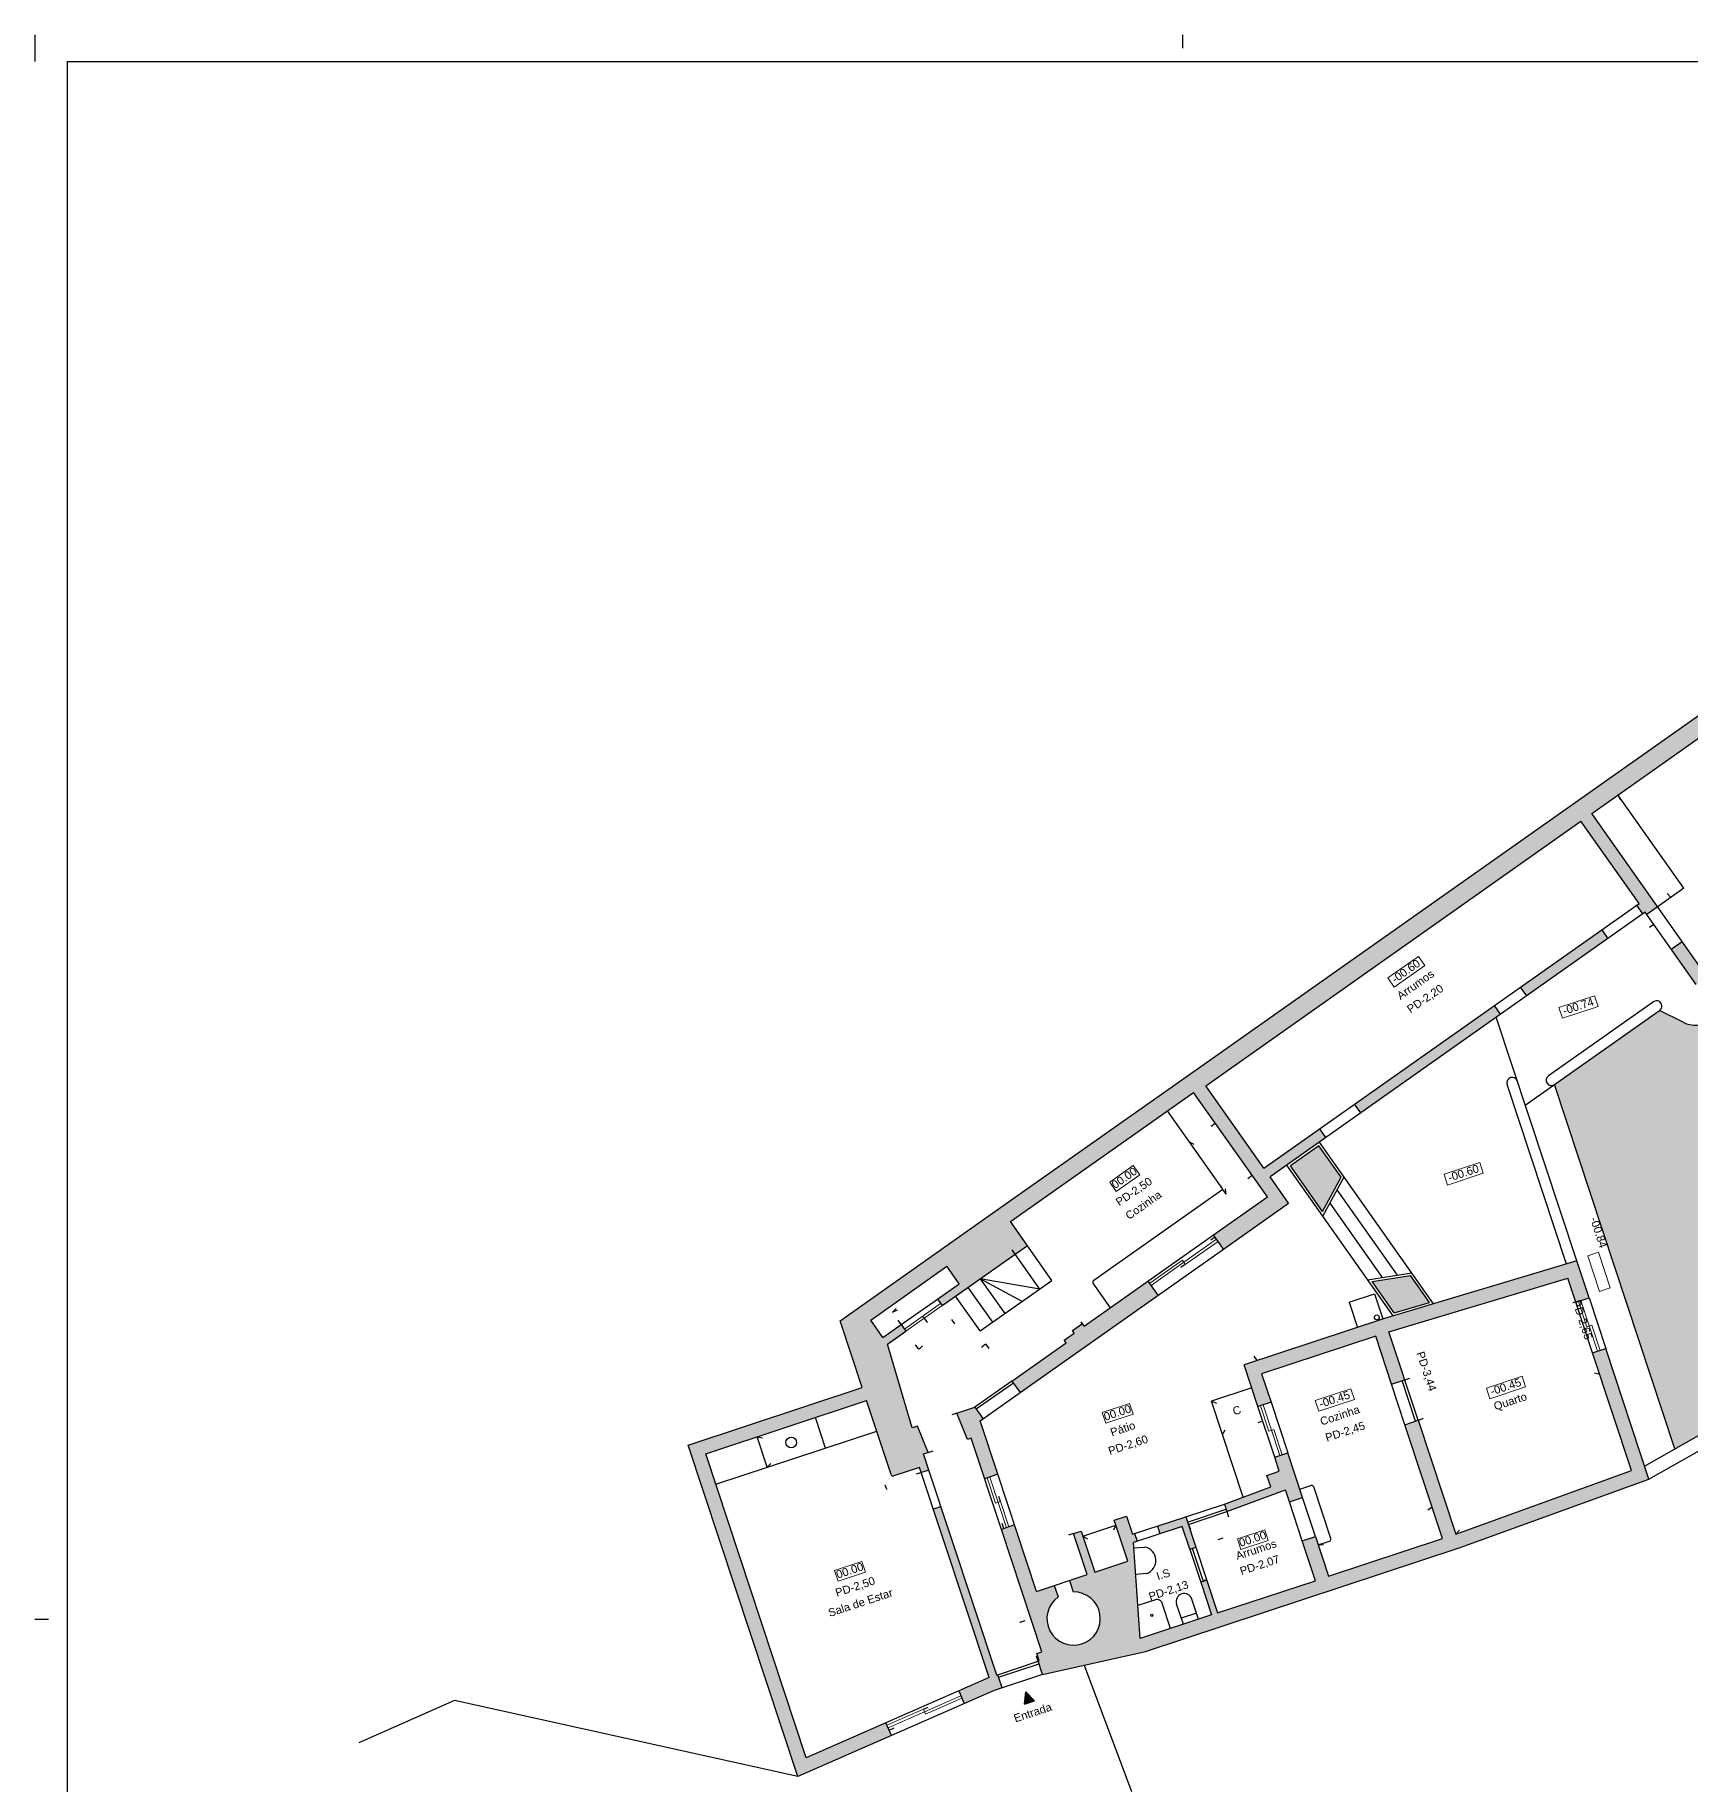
# Model space of a CAD drawing. Header units: metres. Extents: x 0 to 84.5, y 0 to 59.4.
# Drawn here: x 0 to 31.01, y 26.62 to 59.4 of the extents above; entities that cross this region are included whole.
import ezdxf
from ezdxf.xclip import XClip

# ---------------------------------------------------------------- set-up
doc = ezdxf.new("R2010")
doc.units = ezdxf.units.M
doc.header["$MEASUREMENT"] = 0
doc.header["$XCLIPFRAME"] = 0
doc.set_wipeout_variables(frame=1)
for name, pattern in [('J-Ponteado', [0.00040100000000000004, 1e-06, -0.0004]), ('Ponteado', [0.00025, 0, -0.00025]), ('Wipeout_Contour', [1, 0, -1])]:
    doc.linetypes.add(name, pattern=pattern)
for name, color, linetype in [('A-Arquitectura', 7, 'Continuous'), ('A-Folha rótulo', 7, 'Continuous'), ('A-Percursos', 7, 'Continuous')]:
    doc.layers.add(name, color=color, linetype=linetype)
doc.styles.add('GENERATED_STYLE_2', font='swiss.ttf')

# ---------------------------------------------------------------- blocks, each defined once
blk = doc.blocks.new('Desenho_1_2', base_point=(0.2959569601944543, 0.2491466149934884))
at = {"color": 254, "linetype": 'Wipeout_Contour', "lineweight": 0, "ltscale": 3.557082242551751}
blk.add_wipeout([(8.881784197001252e-16, -1.1102230246251565e-16), (0.845, -1.1102230246251565e-16), (0.845, 0.5939999999999418), (8.881784197001252e-16, 0.5939999999999418)], dxfattribs=at)
at = {"layer": 'A-Percursos', "linetype": 'Continuous', "lineweight": 0, "ltscale": 1000, "true_color": 0xe5e5e5}
for points in [[(0.1786665982118328, 0.3725107665501261), (0.1836252074748515, 0.3654842315451111), (0.1859265338621498, 0.3671082721758276), (0.1827553302637072, 0.3716019864232205), (0.2170611773798602, 0.3958115422234202), (0.2308991567185196, 0.376202607325703), (0.2208087256357418, 0.3690818137910182), (0.2226637702814901, 0.366453146064274), (0.234878502644858, 0.3750730540273161), (0.2314090270762567, 0.3799894308254652), (0.2418650061423603, 0.3873681907141213), (0.2407118411974723, 0.3890022686222637), (0.2302558621313699, 0.3816235087336076), (0.2193584534021724, 0.3970655449655565), (0.2896238034522475, 0.4466516375958183), (0.3005212121814586, 0.4312096013638821), (0.3001126927044255, 0.4309213101276613), (0.3012658576493152, 0.4292872322195168), (0.3016743771263504, 0.4295755234557392), (0.3019626683625721, 0.4291670039787034), (0.3040052657477494, 0.4306084601598159), (0.2916664008374255, 0.4480930937769316), (0.3447739328520338, 0.4855709544858604), (0.3591884946631574, 0.465144980634085), (0.3612310920483367, 0.4665864368151985), (0.3447984915836528, 0.4898720470062197), (0.2173404147486191, 0.3999251813048065), (0.180910266351887, 0.3742165110762492), (0.1581557314809985, 0.358158689218675), (0.16000079539282, 0.355544164565646), (0.1655351929825015, 0.3594497759564456)], [(0.368438372953899, 0.4563734498893124), (0.365843751827896, 0.4600501251826312), (0.363801154442718, 0.4586086690015176), (0.364954319387608, 0.4569745910933758), (0.3118467873730016, 0.4194967303844523), (0.3086179255273073, 0.4240721485272487), (0.3065753281421343, 0.4226306923461386), (0.311245646168938, 0.4160126768181638)], [(0.293576381071855, 0.4263086503480984), (0.2783431632303326, 0.4155586042669436), (0.2794963281752237, 0.4139245263588021), (0.2947295460167477, 0.4246745724399562)], [(0.248401317774927, 0.3919808504936817), (0.2745940944507994, 0.4104650315241321), (0.2734409295059072, 0.412099109432273), (0.2472481528300358, 0.3936149284018221)], [(0.1836252074748516, 0.3654842315451105), (0.1786665982118328, 0.3725107665501261), (0.1655351929825008, 0.3594497759564443), (0.1708674134819712, 0.3632127114491566), (0.1728630337491148, 0.3603848428029285)], [(0.1836252074748484, 0.3654842315451091), (0.1728630337491139, 0.3603848428029278), (0.1731737433717496, 0.3599445556328718), (0.1690885486013949, 0.3570616432706508), (0.1699534223100578, 0.3558360848395432), (0.1724862430676798, 0.3576234905041211)], [(0.2265352381459229, 0.3447377301684182), (0.229124086047584, 0.3369044443609129), (0.2315927579384339, 0.3377203236996182), (0.2298197893754782, 0.3430849376162733), (0.2511832961232202, 0.3501454318935309), (0.2541643937069512, 0.34112528460004), (0.2566330655978011, 0.3419411639387453), (0.2536519680140703, 0.3509613112322365), (0.2871978893673249, 0.3609948131414037), (0.2886884381591902, 0.3564847394946583), (0.2911569902702503, 0.3573005792469543), (0.2888738718468881, 0.364208794724234), (0.2528360886753716, 0.3534299831230884)], [(0.1445001558670856, 0.2710965733645335), (0.1256721711277324, 0.3280659246918453), (0.1558184528717688, 0.3380290666164199), (0.1603999291583446, 0.3241665244601075, 0.4142135623730951), (0.160905244732122, 0.3239122486828542), (0.1657476395949436, 0.3255126273856992), (0.1660680623097875, 0.3245430985450985), (0.16749229609297, 0.3250137981635823), (0.1664881369068711, 0.3280521635677058), (0.1673426771767801, 0.3283345833387958), (0.1653462451787392, 0.3332431274993871), (0.1643492815305132, 0.332913637766449), (0.1597404353841665, 0.3486288039339889), (0.1631719989912666, 0.3510504503182553), (0.1623071252825986, 0.352276008749364), (0.1588755616755017, 0.3498543623650984), (0.1565692317857247, 0.353122518181383), (0.16000079539282, 0.355544164565646), (0.1581557314809985, 0.358158689218675), (0.1508659356057476, 0.3530142973773532), (0.1550025735330635, 0.34049773850727), (0.1223876198981769, 0.32971871724399), (0.142928308982972, 0.2675670983014181), (0.160470508785655, 0.2752676436895695), (0.1594254379612677, 0.2776483635328135)], [(0.2104081859704188, 0.3578044089776088), (0.2085531413246649, 0.3604330767043508), (0.1965933096023699, 0.3519930515255075), (0.1962473601189028, 0.3524832748979497), (0.1943681705245375, 0.3511571352113274), (0.1947141200080026, 0.3506669118388844), (0.1928349304136424, 0.3493407721522643), (0.1931808798971064, 0.3488505487798207), (0.1830408046209401, 0.3416947214543681), (0.1845498997832252, 0.339556277100066), (0.184589755021765, 0.3395844028483702)], [(0.1945205728087098, 0.3021869583323114, -6.513130671390933), (0.1916721052423445, 0.3012455590953439), (0.190964391422991, 0.3033869458540485), (0.187641179262231, 0.3022886467442528), (0.1835304025941387, 0.3147269551173826), (0.1810617307032887, 0.3139110757786773), (0.1886399945608783, 0.2909809118694344), (0.1876905053720897, 0.2906671121237784), (0.1881612049905735, 0.2892428783405956), (0.187971307152816, 0.2891801183914645), (0.1887871864915213, 0.2867114465006144), (0.2080347324409485, 0.2910188942016763), (0.2670198371790077, 0.3105130717898438), (0.3023834014448056, 0.3233319218892017), (0.2942949877268093, 0.3478056873590691), (0.2918264356157492, 0.346989847606773), (0.2991222797022485, 0.3249142239674395), (0.2662039578403059, 0.312981743680695), (0.2591434635630483, 0.3343452504284369), (0.2566747916721983, 0.3335293710897316), (0.2637352859494557, 0.3121658643419897), (0.2423717792017139, 0.3051053700647322), (0.2399084511983151, 0.3125588601967221), (0.237439779307465, 0.3117429808580169), (0.2399031073108638, 0.304289490726027), (0.2215779659672457, 0.2982331556348685), (0.2195382676204822, 0.304404835361994), (0.218398880593936, 0.3040282756672069), (0.2204385789406995, 0.2978565959400814), (0.2070507813787813, 0.2934320195263335), (0.2058319871793511, 0.311460179185584), (0.2064966296115034, 0.3116798390075433), (0.2060259299930196, 0.3131040727907261), (0.2056461343175044, 0.3129785528924639), (0.2045164552331434, 0.3163967139721027), (0.2021902067206115, 0.3156279045952458), (0.2047319846604241, 0.3079370421660587), (0.1985603049332988, 0.3058973438192955), (0.1960185269934861, 0.3135882062484826), (0.1945942932103037, 0.3131175066299988), (0.1971360711501163, 0.3054266442008117), (0.1938128589893562, 0.304328345091016)], [(0.1770691924657345, 0.334277159501991), (0.1776050686736211, 0.3346553260842908), (0.1760959735113343, 0.336793770438591), (0.1727047863918502, 0.3356750755282198), (0.174701218389891, 0.3307665313676289), (0.1754133352814827, 0.331001881176871), (0.1779237332467298, 0.3234059676665626), (0.18039240513758, 0.3242218470052679)], [(0.2315154278138675, 0.3218612417479912), (0.2228318886345764, 0.3186583282888353), (0.2233025882530602, 0.3172340945056524), (0.2342860918636234, 0.3212853472053416), (0.2350235212659146, 0.3190540476116887), (0.2374921931567646, 0.3198699269503939), (0.2347307553949929, 0.3282254318117329), (0.2322620835041428, 0.3274095524730277), (0.2331285724008882, 0.324787747162302), (0.2308023238883563, 0.324018937785445)], [(0.1741138648103947, 0.2812567034139459), (0.1796938154937247, 0.2837061489785815), (0.1811912729812136, 0.2842010485353672), (0.180375393642508, 0.2866697204262175), (0.1801854958047505, 0.2866069604770864), (0.1697516542616923, 0.3181774760043049), (0.1683274204785098, 0.3177067763858211), (0.1787612620215691, 0.2861362608586032), (0.1730687939860063, 0.2836374232571896)], [(0.2156157707997836, 0.3162734502218506), (0.2102986313425683, 0.3145161716461777), (0.2107693309610522, 0.3130919378629949), (0.2149470833917212, 0.3144726567438806), (0.2163591822471727, 0.3101999553943324), (0.2174985692737191, 0.3105765150891195)], [(0.1856537498384101, 0.28344555547201), (0.1853687807516637, 0.2811210636803705), (0.1872677591292414, 0.2817486631716821)]]:
    blk.add_hatch(color=254, dxfattribs=at).paths.add_polyline_path(points)
at = {"layer": 'A-Percursos', "linetype": 'Continuous', "lineweight": 0, "ltscale": 1000, "true_color": 0x534e3e}
blk.add_hatch(color=59, dxfattribs=at).paths.add_polyline_path([(0.4124256627005484, 0.3887618843573446), (0.3786140215242743, 0.4482694206204384, 0.4431686787776788), (0.3713838433516074, 0.449884538474305), (0.3139206372916209, 0.4093328888135376, -0.2769588087507661), (0.3087902233495554, 0.4089516827231746), (0.3043827373995583, 0.4111695382056194), (0.2846960475330428, 0.3972766873679247), (0.3072587218930913, 0.3290069845667128)])
at = {"layer": 'A-Percursos', "linetype": 'Continuous', "lineweight": 0, "ltscale": 1000, "true_color": 0x29271f}
for points in [[(0.2352062111900989, 0.3820571288174283), (0.2412342050612995, 0.3735152357786188), (0.2447113684004963, 0.3799111694078191), (0.240540463349662, 0.3858214980479062)], [(0.2612698115635226, 0.3564472354009649), (0.2577031097792926, 0.3615013853873698), (0.2505117687993564, 0.3603685805556091), (0.2546717266189498, 0.3544737645521223)]]:
    blk.add_hatch(color=250, dxfattribs=at).paths.add_polyline_path(points)
at = {"layer": 'A-Arquitectura', "linetype": 'Continuous', "ltscale": 1000}
for p, q in [((0.1965465482172241, 0.2884479286621124), (0.2054272150597246, 0.2647863975365373)), ((0.07856816013697242, 0.2818237203615617), (0.06066939030350796, 0.2739149656974938)), ((0.142928305974776, 0.2675671028985762), (0.07856816013697242, 0.2818237203615617))]:
    blk.add_line(p, q, dxfattribs=at)
at = {"layer": 'A-Folha rótulo', "linetype": 'Continuous', "ltscale": 1000}
for p, q in [((8.881784197001252e-16, 0.594000003203752), (8.881784197001252e-16, 0.5889999967962465)), ((8.881784197001252e-16, 0.594000003203752), (8.881784197001252e-16, 0.5889999967962465)), ((8.881784197001252e-16, 0.594000003203752), (8.881784197001252e-16, 0.5889999967962465)), ((8.881784197001252e-16, 0.594000003203752), (8.881784197001252e-16, 0.5889999967962465)), ((0.2149999985098831, 0.594000003203752), (0.2149999985098831, 0.5914999999999992)), ((0.005999997615812817, 0.5889999967962465), (0.005999997615812817, 0.005000006407505308)), ((0.005999997615812817, 0.5889999967962465), (0.839000002384188, 0.5889999967962465)), ((0.002500003203753598, 0.2969999953061293), (8.881784197001252e-16, 0.2969999953061293))]:
    blk.add_line(p, q, dxfattribs=at)
at = {"layer": 'A-Folha rótulo', "color": 252, "linetype": 'Continuous', "lineweight": 0, "ltscale": 1000}
for p, q in [((0.2591823268334412, 0.4213065908643868), (0.2534391704962694, 0.4172536536191969)), ((0.2604033239306923, 0.4195763937814409), (0.2591823268334412, 0.4213065908643868)), ((0.2534391704962694, 0.4172536536191969), (0.2546601675935204, 0.4155234565362511)), ((0.2546601675935204, 0.4155234565362511), (0.2604033239306923, 0.4195763937814409)), ((0.2921820115245696, 0.4139298016057501), (0.2855078275874407, 0.4117240238239987)), ((0.292846527579096, 0.4119191164199026), (0.2921820115245696, 0.4139298016057501)), ((0.2855078275874407, 0.4117240238239987), (0.2861723436419671, 0.4097133512296444)), ((0.2861723436419671, 0.4097133512296444), (0.292846527579096, 0.4119191164199026)), ((0.2057562937349505, 0.3820798965262375), (0.2013507443137121, 0.3789709057530453)), ((0.2025717414109632, 0.3772407086700993), (0.2069772908322015, 0.3803496994432916)), ((0.2069772908322015, 0.3803496994432916), (0.2057562937349505, 0.3820798965262375)), ((0.2706788512087839, 0.3826632478154872), (0.264004667271655, 0.3804574826252289)), ((0.264004667271655, 0.3804574826252289), (0.2646691833261814, 0.3784467974393815)), ((0.2646691833261814, 0.3784467974393815), (0.2713433672633103, 0.3806525626296397)), ((0.2713433672633103, 0.3806525626296397), (0.2706788512087839, 0.3826632478154872)), ((0.2013507443137121, 0.3789709057530453), (0.2025717414109632, 0.3772407086700993)), ((0.2929196715631935, 0.3658328661814839), (0.290908986377346, 0.3651683501269575)), ((0.290908986377346, 0.3651683501269575), (0.2931147515676042, 0.3584941661898285)), ((0.2951254367534517, 0.3591586822443549), (0.2929196715631935, 0.3658328661814839)), ((0.2931147515676042, 0.3584941661898285), (0.2951254367534517, 0.3591586822443549)), ((0.2786068582659806, 0.3426053890100846), (0.2719326617373585, 0.3403996238198264)), ((0.279271374320507, 0.3405947038242372), (0.2786068582659806, 0.3426053890100846)), ((0.246523267663854, 0.3402499235569697), (0.2398490711352318, 0.3380441583667115)), ((0.2398490711352318, 0.3380441583667115), (0.2405135997812514, 0.3360334605893708)), ((0.2405135997812514, 0.3360334605893708), (0.2471877837183803, 0.3382392383711222)), ((0.2471877837183803, 0.3382392383711222), (0.246523267663854, 0.3402499235569697)), ((0.2719326617373585, 0.3403996238198264), (0.272597190383378, 0.3383889260424858)), ((0.272597190383378, 0.3383889260424858), (0.279271374320507, 0.3405947038242372)), ((0.2050749554454862, 0.3374887979668832), (0.1999552165289805, 0.3357967531083847)), ((0.1999552165289805, 0.3357967531083847), (0.2006197325835069, 0.3337860679225373)), ((0.2006197325835069, 0.3337860679225373), (0.2057394715000126, 0.3354781127810357)), ((0.2057394715000126, 0.3354781127810357), (0.2050749554454862, 0.3374887979668832)), ((0.2304000368804097, 0.3138338521922605), (0.225280297963904, 0.312141807333762)), ((0.225280297963904, 0.312141807333762), (0.2259448266099236, 0.3101311221479146)), ((0.2259448266099236, 0.3101311221479146), (0.2310645529349361, 0.311823167006413)), ((0.2310645529349361, 0.311823167006413), (0.2304000368804097, 0.3138338521922605)), ((0.1549280116020559, 0.3079042410235315), (0.1498082726855502, 0.306212196165033)), ((0.1498082726855502, 0.306212196165033), (0.1504727887400766, 0.3042015109791856)), ((0.1504727887400766, 0.3042015109791856), (0.1555925276565823, 0.305893555837684)), ((0.1555925276565823, 0.305893555837684), (0.1549280116020559, 0.3079042410235315))]:
    blk.add_line(p, q, dxfattribs=at)
at = {"layer": 'A-Percursos', "linetype": 'Continuous', "ltscale": 1000}
for p, q in [((0.2173404171286037, 0.3999251776965161), (0.3447984871581675, 0.489872043606799)), ((0.2916664024688273, 0.4480930913680465), (0.3447739337463944, 0.4855709532132888)), ((0.3089074934285822, 0.4340679559163621), (0.2965686359315028, 0.4515525915379199)), ((0.2193584557464899, 0.3970655488549931), (0.2896237978476748, 0.4466516424075525)), ((0.3005212063842602, 0.431209598815654), (0.2896237978476748, 0.4466516424075525)), ((0.3118467886476891, 0.4194967274038571), (0.2916664024688273, 0.4480930913680465)), ((0.3089074934285822, 0.4340679559163621), (0.3019626679362474, 0.4291670067859947)), ((0.2302558642830753, 0.3816235052630946), (0.3005212063842602, 0.431209598815654)), ((0.3016743731075513, 0.4295755251919266), (0.2314090310063664, 0.3799894316393672)), ((0.3012658547016194, 0.4292872303632305), (0.3001126879783283, 0.4309213039869579)), ((0.3112456455785238, 0.4160126738222105), (0.3016743731075513, 0.4295755251919266)), ((0.2947295476152165, 0.4246745760615592), (0.2935763808919253, 0.4263086496852866)), ((0.3065753222379187, 0.4226306871080985), (0.3086179268590712, 0.4240721486600857)), ((0.3023834000905997, 0.3233319177216694), (0.4734048384116543, 0.420504751984836)), ((0.2794963339383216, 0.4139245257700922), (0.2783431672150305, 0.4155585993938196)), ((0.2745941004756461, 0.4104650256002188), (0.273440933752355, 0.4120991118154395)), ((0.2888738736946576, 0.3642087902033708), (0.2737770510722892, 0.4098884485343198)), ((0.2792218897521642, 0.3934135877112981), (0.3043827403410587, 0.4111695322372023)), ((0.3032295736177675, 0.412803618452423), (0.2835428872964506, 0.3989107692284762)), ((0.3087902288522524, 0.4089516792134558), (0.3043827403410587, 0.4111695322372023)), ((0.1809102682509603, 0.3742165090122304), (0.2173404171286037, 0.3999251776965161)), ((0.2302558642830753, 0.3816235052630946), (0.2193584557464899, 0.3970655488549931)), ((0.2869577380313765, 0.3636356883895997), (0.2758270468999601, 0.3973147470972505)), ((0.3072587255322706, 0.3290069792635238), (0.2846960414282484, 0.3972766830132555)), ((0.1827553249350316, 0.3716019861776692), (0.2170611755835307, 0.3958115368625272)), ((0.2308991510800378, 0.3762026030118251), (0.2170611755835307, 0.3958115368625272)), ((0.2484013140601537, 0.3919808520641103), (0.2472481473368625, 0.3936149256878377)), ((0.2225374300389821, 0.3776453488961204), (0.2121589421208552, 0.392352049284147)), ((0.3015751143665218, 0.3257776138151773), (0.4185118333959187, 0.3922199897032873)), ((0.2418650069737507, 0.3873681851709458), (0.2407118402504596, 0.3890022713861664)), ((0.2405404574362832, 0.3858214965101442), (0.2352062098413329, 0.3820571311065012)), ((0.244711364381423, 0.3799111755090236), (0.2405404574362832, 0.3858214965101442)), ((0.2620371331330622, 0.3561819902903936), (0.2406394517559551, 0.3865033132763507)), ((0.2544574949186998, 0.3539149423026483), (0.2345116504839908, 0.3821789538033755)), ((0.2412342109380594, 0.3735152383890036), (0.2352062098413329, 0.3820571311065012)), ((0.1983628585222809, 0.3605854117492783), (0.2225374300389821, 0.3776453488961204)), ((0.2348785036388677, 0.3750730579298089), (0.2314090310063664, 0.3799894316393672)), ((0.2412342109380594, 0.3735152383890036), (0.244711364381423, 0.3799111755090236)), ((0.2412576688899227, 0.3726195928849863), (0.2452521060576264, 0.3799670061899477)), ((0.2439206311988896, 0.3775178726187917), (0.2551832056302608, 0.3615583690216479)), ((0.1508659329327905, 0.3530142979758238), (0.1809102682509603, 0.3742165090122304)), ((0.220808731343729, 0.3690818114017829), (0.2308991510800378, 0.3762026030118251)), ((0.2226637730819213, 0.366453148320339), (0.2348785036388677, 0.3750730579298089)), ((0.2425891437486595, 0.3750687264561423), (0.252429496429679, 0.361124604671816)), ((0.1905391971693734, 0.3605719640345225), (0.1827553249350316, 0.3716019861776692)), ((0.1965933130230319, 0.351993052326967), (0.220808731343729, 0.3690818114017829)), ((0.2226637730819213, 0.366453148320339), (0.220808731343729, 0.3690818114017829)), ((0.172486244501467, 0.3576234896168605), (0.1859265302762089, 0.3671082711209255)), ((0.1882378625455983, 0.358947925830889), (0.183625208243927, 0.365484232917292)), ((0.1845897543988277, 0.3395844001829859), (0.2226637730819213, 0.366453148320339)), ((0.2888738736946576, 0.3642087902033708), (0.2528360883371487, 0.3534299809413962)), ((0.2911569884277477, 0.3573005807733109), (0.2888738736946576, 0.3642087902033708)), ((0.1565692371939306, 0.3531225218600239), (0.1708674191760253, 0.3632127149494547)), ((0.1731737400311144, 0.3599445551105066), (0.1708674191760253, 0.3632127149494547)), ((0.1882378625455983, 0.358947925830889), (0.177088901157524, 0.3608715660241275)), ((0.1849697152981434, 0.3566415923843068), (0.177088901157524, 0.3608715660241275)), ((0.177088901157524, 0.3608715660241275), (0.1817015554591953, 0.3543352589377245)), ((0.249675774637604, 0.3606908277304909), (0.2579369274223356, 0.3619921459629731)), ((0.2505117742382525, 0.3603685862360818), (0.2577031159847895, 0.3615013799233479)), ((0.2536519667316364, 0.3509613053727673), (0.287197895581504, 0.3609948115597353)), ((0.2612698075364191, 0.3564472300950094), (0.2577031159847895, 0.3615013799233479)), ((0.288688438774051, 0.3564847401533028), (0.287197895581504, 0.3609948115597353)), ((0.1690885433803025, 0.3570616445980254), (0.1731737400311144, 0.3599445551105066)), ((0.1699534278663908, 0.3558360893802298), (0.172486244501467, 0.3576234896168605)), ((0.1770988988031383, 0.3510871825304575), (0.172486244501467, 0.3576234896168605)), ((0.1747875665337489, 0.359247527820494), (0.1794002334269134, 0.352711220734091)), ((0.1770988988031383, 0.3510871825304575), (0.1905391971693734, 0.3605719640345225)), ((0.2014955464857075, 0.3554525524968404), (0.1982666846970896, 0.3600279611615759)), ((0.2104081831294859, 0.3578044041914021), (0.2085531413912936, 0.3604330798643392)), ((0.2462347965542528, 0.3565142923878831), (0.2509822427908119, 0.3580832931746651)), ((0.2546717265842936, 0.3544737653631114), (0.2505117742382525, 0.3603685862360818)), ((0.2509822427908119, 0.3580832931746651), (0.252551243577594, 0.353335846938106)), ((0.1623071302869377, 0.3522760083625391), (0.1690885433803025, 0.3570616445980254)), ((0.1690885433803025, 0.3570616445980254), (0.1699534278663908, 0.3558360893802298)), ((0.2462347965542528, 0.3565142923878831), (0.2478037973410349, 0.3517668461513239)), ((0.2546717265842936, 0.3544737653631114), (0.2612698075364191, 0.3564472300950094)), ((0.288688438774051, 0.3564847401533028), (0.2911569884277477, 0.3573005807733109)), ((0.2918264403476152, 0.3469898476801845), (0.288688438774051, 0.3564847401533028)), ((0.2911569884277477, 0.3573005807733109), (0.2942949900013119, 0.3478056883001927)), ((0.1550025784248869, 0.3404977367349732), (0.1508659329327905, 0.3530142979758238)), ((0.1588755580490196, 0.3498543620210757), (0.1565692371939306, 0.3531225218600239)), ((0.1588755580490196, 0.3498543620210757), (0.1623071302869377, 0.3522760083625391)), ((0.1597404299436147, 0.3486288068032802), (0.1631720021815328, 0.3510504531447436)), ((0.1623071302869377, 0.3522760083625391), (0.1631720021815328, 0.3510504531447436)), ((0.1943681695247128, 0.3511571408667711), (0.1962473617468953, 0.3524832769323839)), ((0.1947141208008495, 0.3506669162613542), (0.1943681695247128, 0.3511571408667711)), ((0.1965933130230319, 0.351993052326967), (0.1962473617468953, 0.3524832769323839)), ((0.2528360883371487, 0.3534299809413962), (0.226535241726868, 0.3447377332033946)), ((0.2591434694853736, 0.3343452561363036), (0.2536519667316364, 0.3509613053727673)), ((0.1643492816143344, 0.3329136411320121), (0.1597404299436147, 0.3486288068032802)), ((0.183040799269247, 0.3416947218546594), (0.1931808798548036, 0.3488505429988313)), ((0.192834928578667, 0.3493407676042481), (0.1947141208008495, 0.3506669162613542)), ((0.1931808798548036, 0.3488505429988313), (0.192834928578667, 0.3493407676042481)), ((0.2511832911630075, 0.3501454269782796), (0.2298197830984914, 0.3430849360292535)), ((0.2541643901395948, 0.3411252841654145), (0.2511832911630075, 0.3501454269782796)), ((0.2918264403476152, 0.3469898476801845), (0.2942949900013119, 0.3478056883001927)), ((0.3023834000905997, 0.3233319177216694), (0.2942949900013119, 0.3478056883001927)), ((0.2291240905067598, 0.3369044393581761), (0.226535241726868, 0.3447377332033946)), ((0.2991222788963599, 0.3249142277167819), (0.2918264403476152, 0.3469898476801845)), ((0.183040799269247, 0.3416947218546594), (0.1760959737769122, 0.336793772724292)), ((0.1833066560570304, 0.3413179969691004), (0.1763618305646956, 0.3364170478387331)), ((0.183040799269247, 0.3416947218546594), (0.1845499023227959, 0.3395562833786324)), ((0.2298197830984914, 0.3430849360292535), (0.2315927534838954, 0.3377203177526639)), ((0.2541643901395948, 0.3411252841654145), (0.2566330657082237, 0.3419411625599023)), ((0.2566747939167447, 0.3335293651503226), (0.2541643901395948, 0.3411252841654145)), ((0.2586687198251204, 0.3341883535393267), (0.2561583160479705, 0.3417842599629254)), ((0.1223876142175102, 0.3297187134176139), (0.1550025784248869, 0.3404977367349732)), ((0.1256721681806268, 0.328065928834966), (0.1558184568193746, 0.3380290611663443)), ((0.1603999345838407, 0.3241665196665708), (0.1558184568193746, 0.3380290611663443)), ((0.1770691954706394, 0.3342771613409861), (0.1845897543988277, 0.3395844001829859)), ((0.2279541770974901, 0.34044433621224), (0.2204057406033195, 0.3379496214356384)), ((0.2263522369644524, 0.3199568057393363), (0.2204057406033195, 0.3379496214356384)), ((0.2315927534838954, 0.3377203177526639), (0.2291240905067598, 0.3369044393581761)), ((0.2315927534838954, 0.3377203177526639), (0.2347307550574596, 0.3282254378710388)), ((0.1480876703204356, 0.329154904125837), (0.1462048769311931, 0.3348518496829025)), ((0.172704782457741, 0.335675081509429), (0.1760959737769122, 0.336793772724292)), ((0.1747012140732668, 0.3307665271171585), (0.172704782457741, 0.335675081509429)), ((0.1760959737769122, 0.336793772724292), (0.1776050642389679, 0.3346553216567718)), ((0.2322620794888307, 0.3274095468850578), (0.2291240905067598, 0.3369044393581761)), ((0.1275549741613626, 0.3223689832779005), (0.1577012502086172, 0.332332128200772)), ((0.1371685414580509, 0.3255462073528355), (0.1352857480688084, 0.3312431529099011)), ((0.1653462508642689, 0.3332431227350208), (0.1643492816143344, 0.3329136411320121)), ((0.1673426824797947, 0.3283345809342436), (0.1653462508642689, 0.3332431227350208)), ((0.1803924053179322, 0.3242218466877663), (0.1770691954706394, 0.3342771613409861)), ((0.2566747939167447, 0.3335293651503226), (0.2591434694853736, 0.3343452561363036)), ((0.2637352848657709, 0.3121658696772997), (0.2566747939167447, 0.3335293651503226)), ((0.2591434694853736, 0.3343452561363036), (0.2662039604343997, 0.3129817480717875)), ((0.142928305974776, 0.2675671028985762), (0.1223876142175102, 0.3297187134176139)), ((0.1445001524390251, 0.2710965739962564), (0.1256721681806268, 0.328065928834966)), ((0.1664881356096376, 0.3280521663328799), (0.1673426824797947, 0.3283345809342436)), ((0.1674922946021989, 0.3250138012451418), (0.1664881356096376, 0.3280521663328799)), ((0.1754133385636466, 0.3310018873083704), (0.1747012140732668, 0.3307665271171585)), ((0.1810617313228674, 0.3139110758201603), (0.1754133385636466, 0.3310018873083704)), ((0.2322620794888307, 0.3274095468850578), (0.2347307550574596, 0.3282254378710388)), ((0.2374921954348765, 0.319869924436139), (0.2347307550574596, 0.3282254378710388)), ((0.1657476424850399, 0.3255126258404258), (0.1609052437981315, 0.323912247052547)), ((0.1787612655121243, 0.2861362564224062), (0.1657476424850399, 0.3255126258404258)), ((0.1674922946021989, 0.3250138012451418), (0.1660680582129326, 0.3245430934542112)), ((0.1801855019013907, 0.2866069642133367), (0.1674295386000055, 0.3252036935543471)), ((0.2308023224971992, 0.3240189347745746), (0.2331285756860507, 0.3247877461674172)), ((0.2331285756860507, 0.3247877461674172), (0.2322620794888307, 0.3274095468850578)), ((0.2662039604343997, 0.3129817480717875), (0.2991222788963599, 0.3249142277167819)), ((0.1803924053179322, 0.3242218466877663), (0.1779237297493033, 0.3234059682932786)), ((0.1876411768650318, 0.3022886491041409), (0.1803924053179322, 0.3242218466877663)), ((0.2228318946993545, 0.3186583331843211), (0.2315154291240499, 0.3218612439054188)), ((0.2233025898987919, 0.3172340967950548), (0.2342860864745017, 0.3212853467801536)), ((0.2315154291240499, 0.3218612439054188), (0.2308023224971992, 0.3240189347745746)), ((0.2350235198662477, 0.3190540460416513), (0.2342860864745017, 0.3212853467801536)), ((0.2369744206423009, 0.3214365832051828), (0.2390632990010258, 0.3221269495952837)), ((0.2427693783825674, 0.312187879607443), (0.2395686208068099, 0.3218726643897666)), ((0.2670198388288874, 0.3105130725031586), (0.3023834000905997, 0.3233319177216694)), ((0.1697516491875886, 0.3181774766498577), (0.1683274253898155, 0.3177067814504204)), ((0.2156157728941666, 0.3162734540030513), (0.2228318946993545, 0.3186583331843211)), ((0.2228318946993545, 0.3186583331843211), (0.2233025898987919, 0.3172340967950548)), ((0.2350235198662477, 0.3190540460416513), (0.2374921954348765, 0.319869924436139)), ((0.2374397770486142, 0.3117429843776072), (0.2350235198662477, 0.3190540460416513)), ((0.2399084526172431, 0.312558862772095), (0.2374921954348765, 0.319869924436139)), ((0.1835304068914963, 0.314726954214648), (0.1810617313228674, 0.3139110758201603)), ((0.2021902065749953, 0.3156279007373097), (0.2045164597638468, 0.3163967121301524)), ((0.204731988353242, 0.3079370418633617), (0.2021902065749953, 0.3156279007373097)), ((0.2045164597638468, 0.3163967121301524), (0.2056461307607951, 0.3129785498325103)), ((0.2056461307607951, 0.3129785498325103), (0.2156157728941666, 0.3162734540030513)), ((0.2156157728941666, 0.3162734540030513), (0.2174985662834091, 0.310576521037479)), ((0.2159423458622423, 0.3152852987983688), (0.2231584676674302, 0.3176701779796385)), ((0.2160864680936039, 0.3148492176137849), (0.2233025898987919, 0.3172340967950548)), ((0.1886399970644691, 0.2909809089866005), (0.1810617313228674, 0.3139110758201603)), ((0.1945942875599034, 0.313117509551653), (0.1960185239491698, 0.3135882047510903)), ((0.1971360693381501, 0.3054266380862118), (0.1945942875599034, 0.313117509551653)), ((0.1960185239491698, 0.3135882047510903), (0.1985603057274165, 0.3058973458771423)), ((0.1963307552064714, 0.3126434776065132), (0.2025024378322969, 0.3146831735927326)), ((0.2149470890553854, 0.3144726564176378), (0.2058319812006778, 0.3114601794399538)), ((0.2070507873781091, 0.2934320194221915), (0.2058319812006778, 0.3114601794399538)), ((0.206025927970699, 0.3131040744283904), (0.2064966357616295, 0.3116798380391241)), ((0.2102986371384981, 0.3145161726181956), (0.2107693323379355, 0.3130919362289293)), ((0.2163591872451905, 0.3101999598413319), (0.2149470890553854, 0.3144726564176378)), ((0.2374397770486142, 0.3117429843776072), (0.2399084526172431, 0.312558862772095)), ((0.2399031012326259, 0.3042894877422927), (0.2374397770486142, 0.3117429843776072)), ((0.2399084526172431, 0.312558862772095), (0.2423717768012547, 0.3051053661367805)), ((0.2404262148183255, 0.3109922040030513), (0.2425150931770504, 0.3116825578016589)), ((0.2423717768012547, 0.3051053661367805), (0.2637352848657709, 0.3121658696772997)), ((0.2058994338298412, 0.3104624547004263), (0.2078948833088961, 0.3105973599587531)), ((0.2080347370240571, 0.2910188975216361), (0.2670198388288874, 0.3105130725031586)), ((0.2163591872451905, 0.3101999598413319), (0.2174985662834091, 0.310576521037479)), ((0.2163591872451905, 0.3101999598413319), (0.21839888323141, 0.3040282772155063)), ((0.2168339243139505, 0.3103568498468155), (0.2188736203001699, 0.3041851798124832)), ((0.2174985662834091, 0.310576521037479), (0.2215779708473411, 0.298233155785828)), ((0.1876411768650318, 0.3022886491041409), (0.1971360693381501, 0.3054266380862118)), ((0.1985603057274165, 0.3058973458771423), (0.204731988353242, 0.3079370418633617)), ((0.2082321338632198, 0.3056087488526091), (0.2062366969756581, 0.3054738435942823)), ((0.1909643867123245, 0.3033869420999924), (0.1916721041800784, 0.3012455572145527)), ((0.1938128594908573, 0.3043283450903603), (0.1945205769586112, 0.3021869602049205)), ((0.2195382622696285, 0.3044048384116534), (0.21839888323141, 0.3040282772155063)), ((0.21839888323141, 0.3040282772155063), (0.2204385792176293, 0.2978565945896808)), ((0.2215779708473411, 0.298233155785828), (0.2399031012326259, 0.3042894877422927)), ((0.2099154276339324, 0.300697953174546), (0.2066472803864776, 0.299617854886393)), ((0.2127477203436814, 0.2953148128114341), (0.2111787195568993, 0.3000622590479933)), ((0.2151500009685771, 0.2961087568247379), (0.2138948053757487, 0.2999067163322838)), ((0.2179984611556166, 0.2970501598151058), (0.2167432655627883, 0.3008481067311585)), ((0.2204385792176293, 0.2978565945896808), (0.2070507873781091, 0.2934320194221915)), ((0.2176219125509627, 0.2981895388533243), (0.2147734397724299, 0.2972481484544496)), ((0.1801855019013907, 0.2866069642133367), (0.1879713132256879, 0.2891801239926801)), ((0.180375394210596, 0.2866697202155302), (0.1879713132256879, 0.2891801239926801)), ((0.1805322968075729, 0.286194970555277), (0.1881282032311715, 0.2887053743324269)), ((0.1876905103354559, 0.2906671163841399), (0.1886399970644691, 0.2909809089866005)), ((0.1881612055348933, 0.2892428799948736), (0.1876905103354559, 0.2906671163841399)), ((0.1879713132256879, 0.2891801239926801), (0.1881612055348933, 0.2892428799948736)), ((0.1887871916201757, 0.2867114484240513), (0.1879713132256879, 0.2891801239926801)), ((0.1887871916201757, 0.2867114484240513), (0.2080347370240571, 0.2910188975216361)), ((0.1787612655121243, 0.2861362564224062), (0.1730687899351508, 0.2836374242275227)), ((0.1887871916201757, 0.2867114484240513), (0.1796938166827606, 0.283706148597501)), ((0.1811912726050838, 0.2842010446469013), (0.180375394210596, 0.2866697202155302)), ((0.1730687899351508, 0.2836374242275227), (0.1594254411492986, 0.2776483686193162)), ((0.1796938166827606, 0.283706148597501), (0.1604705099033219, 0.2752676446308081)), ((0.1730687899351508, 0.2836374242275227), (0.1741138586891741, 0.2812567002390144)), ((0.1853687774926693, 0.2811210646740811), (0.1856537481671561, 0.2834455550538822)), ((0.1872677635421889, 0.2817486624704952), (0.1856537481671561, 0.2834455550538822)), ((0.1853687774926693, 0.2811210646740811), (0.1872677635421889, 0.2817486624704952)), ((0.1594254411492986, 0.2776483686193162), (0.1445001524390251, 0.2710965739962564)), ((0.1604705099033219, 0.2752676446308081), (0.1594254411492986, 0.2776483686193162)), ((0.1604705099033219, 0.2752676446308081), (0.142928305974776, 0.2675671028985762))]:
    blk.add_line(p, q, dxfattribs=at)
at = {"layer": 'A-Percursos', "linetype": 'Ponteado', "ltscale": 1000}
for p, q in [((0.2965686359315028, 0.4515525915379199), (0.306456382992991, 0.432338212127172)), ((0.306456382992991, 0.432338212127172), (0.2916664024688273, 0.4480930913680465)), ((0.3032888040018603, 0.4272878145638122), (0.2330234619006754, 0.3777017210112528)), ((0.2211549092667436, 0.3900105603885029), (0.2162526758040681, 0.3865510728101227)), ((0.2231716635523217, 0.3767466058847717), (0.2211549092667436, 0.3900105603885029)), ((0.2162526758040681, 0.3865510728101227), (0.2280738970149972, 0.3802060934631519)), ((0.2231716635523217, 0.3767466058847717), (0.2225374300389821, 0.3776453488961204)), ((0.2280738970149972, 0.3802060934631519), (0.2231716635523217, 0.3767466058847717)), ((0.1606638648731619, 0.3546045657946494), (0.178666602666119, 0.3725107646091119)), ((0.183625208243927, 0.365484232917292), (0.178666602666119, 0.3725107646091119)), ((0.2210970135809319, 0.368673292995851), (0.2149692249004608, 0.3643489209313825)), ((0.1606638648731619, 0.3546045657946494), (0.183625208243927, 0.365484232917292)), ((0.2155226588018269, 0.3635646849593491), (0.2093948701213558, 0.3592403254863739)), ((0.2290039047040037, 0.3455536115978823), (0.217050573546242, 0.3624919275117416)), ((0.1623071302869377, 0.3522760083625391), (0.158155727564791, 0.3581586910360484)), ((0.1965933130230319, 0.351993052326967), (0.1905391971693734, 0.3605719640345225)), ((0.1723462396883873, 0.3524453765378008), (0.1699534278663908, 0.3558360893802298)), ((0.1655648140035293, 0.3476597403023146), (0.1631720021815328, 0.3510504531447436)), ((0.2931600809431854, 0.342954513342512), (0.2536519667316364, 0.3509613053727673)), ((0.1781398501388796, 0.3486395473469943), (0.183040799269247, 0.3416947218546594)), ((0.2566330657082237, 0.3419411625599023), (0.2642289847233156, 0.3444515663370522)), ((0.2662039604343997, 0.3129817480717875), (0.2931600809431854, 0.342954513342512)), ((0.2204057406033195, 0.3379496214356384), (0.2300252510848062, 0.3341777011360651)), ((0.2224768145906356, 0.3316829989509568), (0.2279541770974901, 0.34044433621224)), ((0.172704782457741, 0.335675081509429), (0.1653462508642689, 0.3332431227350208)), ((0.2300252510848062, 0.3341777011360651), (0.2224768145906356, 0.3316829989509568)), ((0.1673426824797947, 0.3283345809342436), (0.1747012140732668, 0.3307665271171585)), ((0.1660680582129326, 0.3245430934542112), (0.1592317462091417, 0.3222837388688215)), ((0.1809169669253518, 0.3191292172561567), (0.1793479661385697, 0.3238766634927159)), ((0.1815364809831206, 0.3140679784171371), (0.1799674801963386, 0.3188154246536962)), ((0.2404262148183255, 0.3109922040030513), (0.2617897228828416, 0.3180526949520774)), ((0.2617897228828416, 0.3180526949520774), (0.2423717768012547, 0.3051053661367805)), ((0.2233025898987919, 0.3172340967950548), (0.2256874690800617, 0.3100179749898668)), ((0.1945942875599034, 0.313117509551653), (0.1850993950867851, 0.3099795079780889)), ((0.1963307552064714, 0.3126434776065132), (0.204731988353242, 0.3079370418633617)), ((0.2025024378322969, 0.3146831735927326), (0.1985603057274165, 0.3058973458771423)), ((0.2225308572795229, 0.3122396558275512), (0.2174985662834091, 0.310576521037479)), ((0.2404262148183255, 0.3109922040030513), (0.2637352848657709, 0.3121658696772997)), ((0.1879713132256879, 0.2891801239926801), (0.185460909448538, 0.2967760304162788)), ((0.1664480065207551, 0.2801852648981948), (0.1732696872094278, 0.2831797864065513)), ((0.1600282714785549, 0.2762750648201126), (0.1668499521672276, 0.2792695989199624))]:
    blk.add_line(p, q, dxfattribs=at)
at = {"layer": 'A-Percursos', "color": 252, "linetype": 'Continuous', "lineweight": 0, "ltscale": 1000}
for p, q in [((0.2152459481468905, 0.3639568092411125), (0.2213737368273616, 0.3682811813055809)), ((0.2155226588018269, 0.3635646849593491), (0.2216504474822981, 0.3678890570238175)), ((0.2088414362199897, 0.3600245614584073), (0.2149692249004608, 0.3643489209313825)), ((0.2091181468749261, 0.359632437176644), (0.2152459481468905, 0.3639568092411125)), ((0.2155226588018269, 0.3635646849593491), (0.2149692249004608, 0.3643489209313825)), ((0.1628837073528367, 0.3514589715506755), (0.1696651330376947, 0.3562446077861617)), ((0.1631720021815328, 0.3510504531447436), (0.1699534278663908, 0.3558360893802298)), ((0.2891631884343043, 0.3566416427502797), (0.2907321766295931, 0.3518941965137205)), ((0.2896379255030643, 0.3567985453472565), (0.2912069262898463, 0.3520510991106974)), ((0.1665627150239618, 0.3534432649667401), (0.1662744201952657, 0.3538517833726719)), ((0.2916816759500995, 0.352207989116181), (0.2907321766295931, 0.3518941965137205)), ((0.2912069262898463, 0.3520510991106974), (0.2927759270766284, 0.3473036528741382)), ((0.2916816759500995, 0.352207989116181), (0.2932506641453884, 0.3474605428796219)), ((0.2311678283623018, 0.3323138957185938), (0.2295988275755198, 0.3370613419551529)), ((0.2316466828493438, 0.3324721581968381), (0.2300776820625617, 0.3372196044333972)), ((0.2321255373363857, 0.3326304080835891), (0.2311678283623018, 0.3323138957185938)), ((0.2332156836361259, 0.327724711960279), (0.2316466828493438, 0.3324721581968381)), ((0.2336945255316746, 0.32788296184703), (0.2321255373363857, 0.3326304080835891)), ((0.1799674801963386, 0.3188154246536962), (0.1783984794095565, 0.3235628708902554)), ((0.1804422172650986, 0.3189723272506731), (0.1788732164783165, 0.3237197734872322)), ((0.1809169669253518, 0.3191292172561567), (0.1799674801963386, 0.3188154246536962)), ((0.1820112180518806, 0.3142248810141139), (0.1804422172650986, 0.3189723272506731)), ((0.1824859677121338, 0.3143817710195976), (0.1809169669253518, 0.3191292172561567)), ((0.1734706600326641, 0.2827219597131818), (0.1666489793439913, 0.279727425613332)), ((0.1736716328559004, 0.2822641330198122), (0.1668499521672276, 0.2792695989199624)), ((0.1664480065207551, 0.2801852648981948), (0.1596263258320824, 0.277190730798345)), ((0.1666489793439913, 0.279727425613332), (0.1598272986553186, 0.2767329041049754)), ((0.1668499521672276, 0.2792695989199624), (0.1664480065207551, 0.2801852648981948))]:
    blk.add_line(p, q, dxfattribs=at)
at = {"layer": 'A-Percursos', "linetype": 'J-Ponteado', "ltscale": 1000}
for p, q in [((0.1371685414580509, 0.3255462073528355), (0.1462048769311931, 0.3348518496829025)), ((0.1352857480688084, 0.3312431529099011), (0.1480876703204356, 0.329154904125837))]:
    blk.add_line(p, q, dxfattribs=at)
at = {"layer": 'A-Percursos', "linetype": 'Continuous', "ltscale": 1000}
for centre, radius in [((0.2513977828952636, 0.3536392114264461), 0.0004499999999997386), ((0.1416867112367176, 0.3301990280877667), 0.001000000000000051), ((0.2092423925687773, 0.297787350883233), 0.0002000000000001023)]:
    blk.add_circle(centre, radius, dxfattribs=at)
for centre, radius, start, end in [((0.3038061549271139, 0.4119865771596907), 0.001000000000000158, 305.2105291956902, 125.2105291957566), ((0.3110377249293961, 0.4134180835838925), 0.005000000000001044, 243.2883707386218, 305.210529195701), ((0.2767761431380897, 0.3976284219757492), 0.0009995920864605524, 18.28837073863844, 198.2883707386384), ((0.2841194650605987, 0.3980937263219954), 0.0009999999999990112, 125.2105291957106, 305.2105291957106), ((0.1985934970627314, 0.3602585974919429), 0.0003999999999999928, 125.2105291957845, 215.2105291958333), ((0.1607797248338598, 0.3242920443583693), 0.0003999999999996362, 198.2883707385961, 288.288370738636), ((0.2391888196900301, 0.3217471478768223), 0.0004000000000002046, 18.28837073867662, 108.2883707386474), ((0.2423895770957201, 0.3120623581511795), 0.0003999999999996362, 288.2883707386216, 18.28837073863998), ((0.2074221179711461, 0.3080596908677569), 0.002581330142799061, 288.2883707386396, 79.44682448361013), ((0.194593068419406, 0.2971874839212927), 0.005, 125.7459738623575, 90.83076761491827), ((0.2153190338028661, 0.3003774124655734), 0.001499999999999773, 18.28837073863806, 198.288370738638), ((0.2102292285944458, 0.2997484641985556), 0.000999999999999091, 18.28837073865496, 108.2883707387055)]:
    blk.add_arc(centre, radius, start, end, dxfattribs=at)
at = {"layer": 'A-Percursos', "linetype": 'Ponteado', "ltscale": 1000}
for centre, radius, start, end in [((0.1631719989912666, 0.3510504503182553), 0.004149999999999842, 305.2105291956231, 35.21052919567), ((0.1699534223100578, 0.3558360848395432), 0.004149999999999922, 215.2105291956739, 305.2105291956231), ((0.1830408046209382, 0.3416947214543699), 0.008499999999999786, 125.210529195655, 215.2105291956914), ((0.2566330655978011, 0.3419411639387453), 0.008000000000000116, 288.2883707386369, 18.28837073863722), ((0.1660680623097875, 0.3245430985450985), 0.007199999999999989, 198.2883707386372, 288.2883707386372), ((0.2233025882530602, 0.3172340945056524), 0.007599999999999909, 198.2883707386376, 288.2883707386374), ((0.2163591822471727, 0.3101999553943324), 0.006500000000000056, 288.2883707386373, 18.28837073863732), ((0.187971307152816, 0.2891801183914645), 0.007999999999999547, 108.2883707386372, 198.2883707386375)]:
    blk.add_arc(centre, radius, start, end, dxfattribs=at)
at = {"layer": 'A-Folha rótulo', "color": 252, "linetype": 'Continuous', "lineweight": 0, "char_height": 0.0015, "attachment_point": 8, "style": 'GENERATED_STYLE_2'}
for s, insert, rotation in [('\\A1;{\\fSwis721 BT|b0|i0|c0|p34;-00.60}', (0.2572751847979408, 0.4179134791520095), 35.21052919572518), ('\\A1;{\\fSwis721 BT|b0|i0|c0|p34;Arrumos}', (0.2590739547527443, 0.415364554769599), 35.21052919572215), ('\\A1;{\\fSwis721 BT|b0|i0|c0|p34;PD-2,20}', (0.2610314649002158, 0.4125364294068625), 34.28548900763265), ('\\A1;{\\fSwis721 BT|b0|i0|c0|p34;-00.74}', (0.2893698031467846, 0.4112387259762021), 18.288370738636495), ('\\A1;{\\fSwis721 BT|b0|i0|c0|p34;00.00}', (0.2045179598360162, 0.3791587594626334), 35.21052919567027), ('\\A1;{\\fSwis721 BT|b0|i0|c0|p34;-00.60}', (0.2678666431675951, 0.3799721740749648), 18.288370738636495), ('\\A1;{\\fSwis721 BT|b0|i0|c0|p34;PD-2,50}', (0.2064617532699453, 0.3763794711082867), 34.28548900763265), ('\\A1;{\\fSwis721 BT|b0|i0|c0|p34;Cozinha}', (0.208115879994769, 0.3740603718705229), 35.21052919567215), ('\\A1;{\\fSwis721 BT|b0|i0|c0|p34;-00.84}', (0.2922373085916338, 0.3693089487073541), 288.2883707386365), ('\\A1;{\\fSwis721 BT|b0|i0|c0|p34;PD-2,65}', (0.2889480155671582, 0.3528699088147246), 288.2883707386373), ('\\A1;{\\fSwis721 BT|b0|i0|c0|p34;PD-3,44}', (0.2597372623724759, 0.3432159527390334), 288.2883707386373), ('\\A1;{\\fSwis721 BT|b0|i0|c0|p34;-00.45}', (0.2757946470545515, 0.3399143169781328), 18.288370738636495), ('\\A1;{\\fSwis721 BT|b0|i0|c0|p34;-00.45}', (0.2437110548615587, 0.3375588484931308), 18.288370738636495), ('\\A1;{\\fSwis721 BT|b0|i0|c0|p34;Quarto}', (0.2767619590612078, 0.336803598506971), 18.288370738637358), ('\\A1;{\\fSwis721 BT|b0|i0|c0|p34;00.00}', (0.2030399720220088, 0.3350545848926044), 18.288370738636495), ('\\A1;{\\fSwis721 BT|b0|i0|c0|p34;C}', (0.2254077978984836, 0.3354818027361615), 18.288370738637358), ('\\A1;{\\fSwis721 BT|b0|i0|c0|p34;Cozinha}', (0.2447078342570176, 0.3345428127165033), 18.288370738637358), ('\\A1;{\\fSwis721 BT|b0|i0|c0|p34;PD-2,60}', (0.2051195110302795, 0.3287623560640205), 18.288370738637358), ('\\A1;{\\fSwis721 BT|b0|i0|c0|p34;Pátio}', (0.204036746539266, 0.3320385638763433), 18.288370738637358), ('\\A1;{\\fSwis721 BT|b0|i0|c0|p34;PD-2,45}', (0.2457905988709447, 0.3312666045322754), 18.288370738637358), ('\\A1;{\\fSwis721 BT|b0|i0|c0|p34;Arrumos}', (0.2290302230780288, 0.3093869973493525), 18.288370738637358), ('\\A1;{\\fSwis721 BT|b0|i0|c0|p34;00.00}', (0.2283650583267154, 0.3113996399626061), 18.288370738636495), ('\\A1;{\\fSwis721 BT|b0|i0|c0|p34;PD-2,07}', (0.2297707579155234, 0.3062568582520329), 18.288370738637358), ('\\A1;{\\fSwis721 BT|b0|i0|c0|p34;PD-2,50}', (0.1539757877895695, 0.3021938299205334), 18.288370738637358), ('\\A1;{\\fSwis721 BT|b0|i0|c0|p34;00.00}', (0.1528930269143819, 0.3054700267921566), 18.288370738636495), ('\\A1;{\\fSwis721 BT|b0|i0|c0|p34;I.S}', (0.2116171153290985, 0.3047450610970643), 18.288370738637358), ('\\A1;{\\fSwis721 BT|b0|i0|c0|p34;Sala de Estar}', (0.1548878787500294, 0.2994340427692144), 18.288370738637358), ('\\A1;{\\fSwis721 BT|b0|i0|c0|p34;PD-2,13}', (0.2126967113583998, 0.3014784403547915), 18.288370738637358), ('\\A1;{\\fSwis721 BT|b0|i0|c0|p34;Entrada}', (0.1871750918365208, 0.278842308338596), 18.288370738637358)]:
    blk.add_mtext(s, dxfattribs=dict(at, insert=insert, rotation=rotation))

msp = doc.modelspace()

# ---------------------------------------------------------------- block references
at = {"color": 33, "linetype": 'Continuous', "lineweight": 0, "ltscale": 1000, "true_color": 0xa79d7c}
ref = msp.add_blockref('Desenho_1_2', (29.59569601944543, 24.91466149934884), dxfattribs=dict(at, xscale=100, yscale=100, zscale=100))
XClip(ref).set_block_clipping_path([(8.881784197001252e-16, -1.110223024625157e-16), (0.845, 0.5939999999999418)])

doc.saveas('drawing.dxf')
